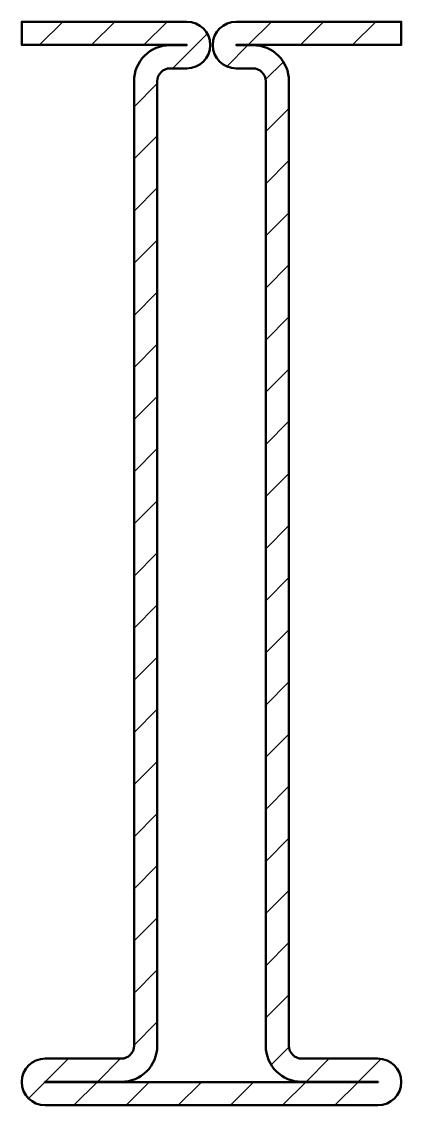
# Model space of a CAD drawing. Extents: x 0 to 29.4, y 0 to 84.
import ezdxf

# ---------------------------------------------------------------- set-up
doc = ezdxf.new("R2010")
doc.units = 0
doc.layers.add('0S-Steel contour', color=62, linetype='Continuous', lineweight=50)
doc.layers.add('0S-Steel hatch', color=181, linetype='Continuous', lineweight=25)

# ---------------------------------------------------------------- blocks, each defined once
blk = doc.blocks.new('201310__BE129D1C_8E5D_4AC1_8246_F6AF883B2A07_')
at = {"layer": '0S-Steel hatch'}
h = blk.add_hatch(dxfattribs=at)
h.set_pattern_fill('ANSI31', color=256, scale=0.9, style=0)
edge = h.paths.add_edge_path()
edge.add_line((16.61, 82.2), (29.4, 82.2))
edge.add_line((29.4, 82.2), (29.4, 84))
edge.add_line((29.4, 84), (16.61, 84))
edge.add_arc((16.61, 82.19), 1.81, 90, 270)
edge.add_line((16.61, 80.38), (17.9, 80.38))
edge.add_ellipse((17.9, 79.38), major_axis=(-1, 0), ratio=1, start_angle=180, end_angle=270, ccw=False)
edge.add_line((18.9, 79.38), (18.9, 4.62))
edge.add_arc((21.7, 4.62), 2.8, 180, 270)
edge.add_line((21.7, 1.82), (27.59, 1.82))
edge.add_ellipse((27.59, 1.81), major_axis=(-0.01, 0), ratio=1, start_angle=90, end_angle=270, ccw=False)
edge.add_line((27.59, 1.8), (1.81, 1.8))
edge.add_ellipse((1.81, 1.81), major_axis=(-0.01, 0), ratio=1, start_angle=-90, end_angle=90, ccw=False)
edge.add_line((1.81, 1.82), (7.7, 1.82))
edge.add_arc((7.7, 4.62), 2.8, 270, 360)
edge.add_line((10.5, 4.62), (10.5, 79.38))
edge.add_ellipse((11.5, 79.38), major_axis=(-1, 0), ratio=1, start_angle=270, end_angle=360, ccw=False)
edge.add_line((11.5, 80.38), (12.79, 80.38))
edge.add_arc((12.79, 82.19), 1.81, 270, 450)
edge.add_line((12.79, 84), (0, 84))
edge.add_line((0, 84), (0, 82.2))
edge.add_line((0, 82.2), (12.79, 82.2))
edge.add_ellipse((12.79, 82.19), major_axis=(-0.01, 0), ratio=1, start_angle=90, end_angle=270, ccw=False)
edge.add_line((12.79, 82.18), (11.5, 82.18))
edge.add_arc((11.5, 79.38), 2.8, 90, 180)
edge.add_line((8.7, 79.38), (8.7, 4.62))
edge.add_ellipse((7.7, 4.62), major_axis=(-1, 0), ratio=1, start_angle=90, end_angle=180, ccw=False)
edge.add_line((7.7, 3.62), (1.81, 3.62))
edge.add_arc((1.81, 1.81), 1.81, 90, 270)
edge.add_line((1.81, 0), (27.59, 0))
edge.add_arc((27.59, 1.81), 1.81, 270, 450)
edge.add_line((27.59, 3.62), (21.7, 3.62))
edge.add_ellipse((21.7, 4.62), major_axis=(-1, 0), ratio=1, start_angle=0, end_angle=90, ccw=False)
edge.add_line((20.7, 4.62), (20.7, 79.38))
edge.add_arc((17.9, 79.38), 2.8, 0, 90)
edge.add_line((17.9, 82.18), (16.61, 82.18))
edge.add_ellipse((16.61, 82.19), major_axis=(-0.01, 0), ratio=1, start_angle=-90, end_angle=90, ccw=False)
at = {"layer": '0S-Steel contour', "color": 7}
for points in [[(12.79, 84), (0, 84), (0, 82.2), (12.79, 82.2)], [(16.61, 82.2), (29.4, 82.2), (29.4, 84), (16.61, 84)], [(12.79, 82.18), (11.5, 82.18)], [(17.9, 82.18), (16.61, 82.18)], [(11.5, 80.38), (12.79, 80.38)], [(16.61, 80.38), (17.9, 80.38)], [(8.7, 79.38), (8.7, 4.62)], [(10.5, 4.62), (10.5, 79.38)], [(18.9, 79.38), (18.9, 4.62)], [(20.7, 4.62), (20.7, 79.38)], [(7.7, 3.62), (1.81, 3.62)], [(27.59, 3.62), (21.7, 3.62)], [(1.81, 1.82), (7.7, 1.82)], [(27.59, 1.8), (1.81, 1.8)], [(21.7, 1.82), (27.59, 1.82)], [(1.81, 0), (27.59, 0)]]:
    blk.add_lwpolyline(points, dxfattribs=at)
for centre, radius, start, end in [((12.79, 82.19), 1.81, 270, 90), ((16.61, 82.19), 1.81, 90, 270), ((11.5, 79.38), 2.8, 90, 180), ((17.9, 79.38), 2.8, 0, 90), ((7.7, 4.62), 2.8, 270, 0), ((21.7, 4.62), 2.8, 180, 270), ((1.81, 1.81), 1.81, 90, 270), ((27.59, 1.81), 1.81, 270, 90)]:
    blk.add_arc(centre, radius, start, end, dxfattribs=at)
at = {"layer": '0S-Steel contour', "color": 7, "extrusion": (0, 0, -1)}
for centre, radius, start, end in [((-12.79, 82.19), 0.01, 90, 270), ((-16.61, 82.19), 0.01, 270, 90), ((-11.5, 79.38), 1, 0, 90), ((-17.9, 79.38), 1, 90, 180), ((-7.7, 4.62), 1, 180, 270), ((-21.7, 4.62), 1, 270, 0), ((-1.81, 1.81), 0.01, 270, 90), ((-27.59, 1.81), 0.01, 90, 270)]:
    blk.add_arc(centre, radius, start, end, dxfattribs=at)
blk = doc.blocks.new('201310__05BA20FB_CBEF_430D_9357_643DDD2EE285_')
at = {"layer": '0S-Steel contour', "color": 7}
blk.add_blockref('201310__BE129D1C_8E5D_4AC1_8246_F6AF883B2A07_', (0, 0), dxfattribs=at)

msp = doc.modelspace()

# ---------------------------------------------------------------- block references
at = {"layer": '0S-Steel contour', "color": 7}
msp.add_blockref('201310__05BA20FB_CBEF_430D_9357_643DDD2EE285_', (0, 0), dxfattribs=at)

doc.saveas('drawing.dxf')
